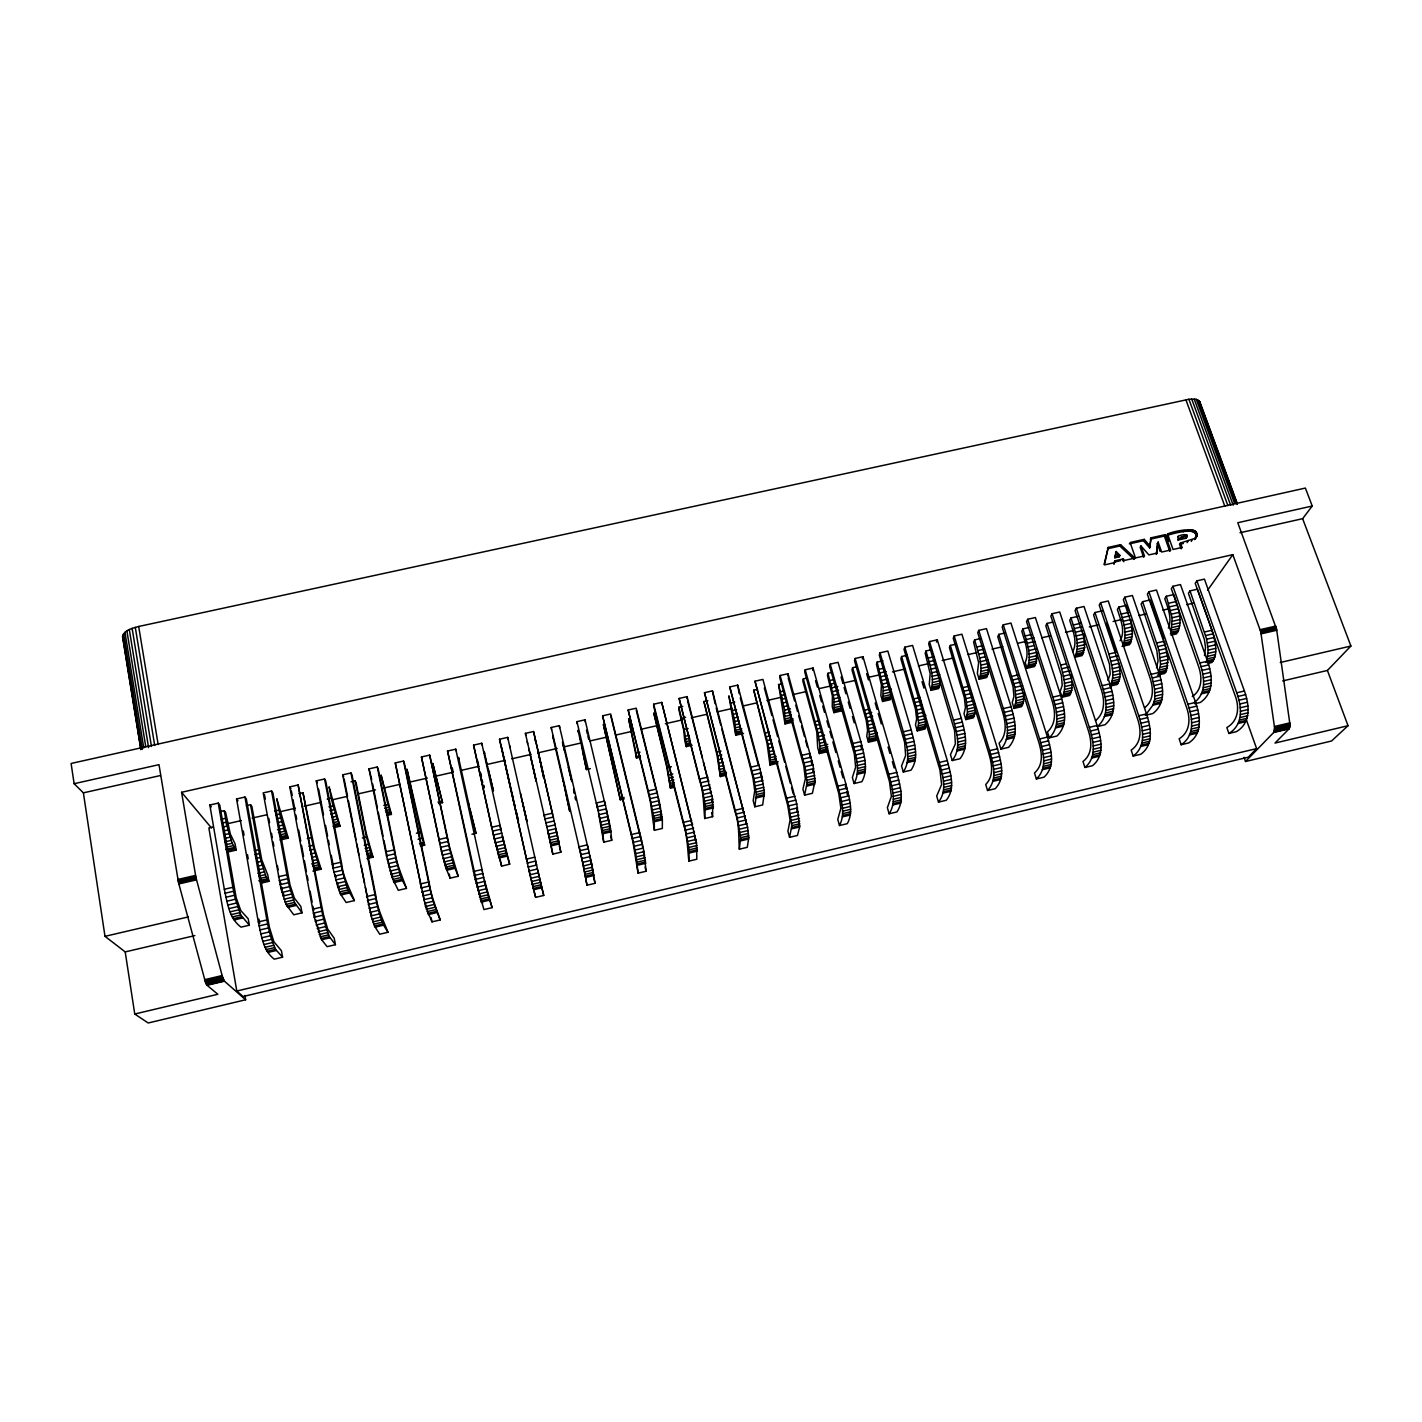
<?xml version="1.0" encoding="UTF-8"?>
<svg xmlns="http://www.w3.org/2000/svg" width="1422" height="1422" viewBox="0 0 1422 1422"><rect width="100%" height="100%" fill="white"/><g stroke="black" fill="none" stroke-linecap="round" stroke-linejoin="round"><path stroke-width="1.5" d="M660.803 817.97L660.608 811.198M792.712 722.127L784.997 723.905L784.535 710.147L778.563 684.533L782.456 683.644M661.71 702.397L696.513 842.677L696.833 859.244L688.852 861.128C687.501 848.881 687.448 836.189 683.484 824.12L653.711 706.343L653.676 704.21L661.71 702.397L692.336 825.044M1028.977 654.12L1036.567 652.396L1036.514 661.141L1034.558 666.527L1027.039 668.251C1032.532 655.649 1026.471 641.286 1022.951 628.897L1028.639 627.6M662.368 819.836L662.332 828.457L654.387 830.306L650.298 801.368L628.168 710.005L636.221 708.192L659.115 800.675L662.368 819.836L654.28 821.738L654.387 830.306M889.123 813.775C897.104 801.635 891.754 787.041 888.803 774.279L855.137 658.457L862.976 656.68L896.784 772.395C899.77 785.193 905.103 799.857 896.909 811.944L889.123 813.775L887.364 807.696L891.398 796.373L889.514 781.833L854.515 660.715L855.137 658.457M1187.299 535.881L1178.909 538.689L1178.056 540.058L1178.109 536.396C1179.922 534.814 1191.316 532.717 1185.557 538.369L1178.056 540.058M1228.892 733.45C1243.735 724.562 1241.708 706.485 1236.731 692.798L1196.897 580.851L1204.434 579.127L1244.41 691.003C1249.44 704.725 1251.324 722.874 1236.393 731.672L1228.892 733.45L1226.831 727.566C1239.06 720.581 1239.469 706.361 1234.883 694.949L1195.209 583.304L1196.897 580.851M789.566 837.327L791.823 825.631L788.712 805.883L754.993 681.209L762.921 679.414L796.782 803.981L799.644 826.964L797.44 835.461L789.566 837.327L787.895 831.177L790.081 820.227L787.788 805.705L754.993 681.209M704.725 818.521L705.312 806.47L702.592 790.561L679.112 698.433L687.11 696.62L712.689 799.271L712.635 816.672L704.725 818.521C703.481 806.114 703.943 793.138 699.748 780.891L679.112 698.433M1036.371 778.972C1047.872 768.182 1043.268 751.971 1039.624 738.96L1003.257 624.827L1010.953 623.067L1047.481 737.111C1051.16 750.158 1055.693 766.458 1044.032 777.159L1036.371 778.972L1034.487 772.964C1044.157 764.485 1041.739 751.598 1038.398 740.969L1002.172 627.173L1003.257 624.827M903.308 772.004C911.413 759.65 906.525 744.808 903.326 731.797L880.005 652.822L887.826 651.045L911.235 729.948C914.47 742.977 919.341 757.908 911.022 770.191L903.308 772.004L901.548 766.014L905.654 755.473L904.588 742.231L879.294 655.08L880.005 652.822M1049.329 737.805C1060.776 726.749 1056.777 710.378 1052.867 697.1L1027.697 619.281L1035.376 617.521L1060.652 695.305C1064.598 708.6 1068.509 725.042 1056.919 736.027L1049.329 737.805L1047.427 731.903C1057.008 723.14 1055.177 710.111 1051.605 699.251L1026.542 621.627L1027.697 619.281M670.455 788.144L667.362 767.596L653.764 712.937L666.651 766.547L670.455 788.144L674.384 787.237M711.871 801.706L711.8 799.253M1047.019 623.423L1045.81 625.733L1061.416 675.432L1062.216 685.262L1060.19 691.43L1062.092 697.26C1067.442 687.359 1063.123 675.272 1060.634 665.105L1047.019 623.423L1052.689 622.125M918.452 720.421L926.184 718.625L924.922 729.077L917.261 730.855L918.594 723.318L916.994 709.969L901.601 656.52L907.378 655.204M804.585 795.129L807.127 782.704L804.941 766.742L780.127 675.503L788.037 673.708L812.957 764.876L815.09 780.838L812.389 793.298L804.585 795.129L802.915 789.086L805.332 778.883L803.75 765.676L779.754 677.707L780.127 675.503M1062.092 697.26L1069.628 695.5L1071.797 690.274L1071.975 681.582L1064.367 683.342M1076.116 635.936L1083.671 634.212L1084.666 647.597L1082.124 655.595L1074.659 657.302C1080.827 644.913 1074.659 630.248 1071.015 617.966L1078.551 616.241M932.317 679.609L939.978 677.85L940.013 683.307L938.627 688.586L931.019 690.328C935.036 677.352 929.33 663.523 926.006 650.974L929.846 650.085M682.809 706.325L678.863 707.214L678.809 709.311L683.68 730.179L684.746 740.649L686.275 746.603L692.123 745.27M726.251 775.186L720.367 776.554L717.861 755.953L703.908 701.526L707.836 700.619M819.765 752.042L827.533 750.229L827.124 751.776L819.374 753.589L819.961 746.159L817.988 732.828L803.306 678.898L807.198 678.01M1052.067 613.735L1050.84 616.117L1087.937 729.362C1091.563 740.151 1093.411 753.429 1082.977 761.517L1084.915 767.489C1097.393 757.197 1093.269 740.471 1089.323 727.317L1052.067 613.735L1059.728 611.993L1097.464 726.535L1105.018 724.758C1117.514 714.217 1114.137 697.313 1109.889 683.875L1084.026 606.483L1076.383 608.225L1075.068 610.607L1100.735 687.839C1104.592 698.877 1105.818 712.262 1095.527 720.652M1084.915 767.489L1092.523 765.694C1105.143 755.473 1101.108 738.658 1097.126 725.487L1089.323 727.317M938.484 802.115C947.745 790.383 942.519 775.257 939.373 762.423L904.801 647.188L912.586 645.41L947.301 760.574C950.483 773.408 955.673 788.623 946.234 800.284L938.484 802.115L936.689 796.053L941.613 784.553L939.942 769.995L904.019 649.481L904.801 647.188M1097.464 726.535C1109.818 715.924 1106.352 699.091 1102.139 685.671L1076.383 608.225M1244.037 757.339L1245.512 761.499L1273.65 732.508L1274.574 727.655L1260.745 631.741L1232.803 554.651L181.589 792.285L195.969 877.641L222.454 976.718L224.445 981.18L245.633 999.773L148.208 1022.987L134.752 1014.028L125.207 951.905L104.997 936.334L83.383 792.854L74.122 783.7L71.1 763.472L1305.378 488.066L1312.239 506.019L1302.623 518.675L1240.02 532.752M1111.684 665.034L1119.256 663.274L1120.127 676.623L1117.319 684.444L1109.818 686.168C1115.737 676.499 1111.471 664.145 1108.876 654.013L1094.94 612.509L1102.477 610.802M687.022 698.771L687.11 696.62M1302.623 518.675L1350.9 646.032L1327.419 670.455L1348.038 725.718L1275.001 743.066L1289.043 728.864L1290.038 725.096L1276.583 629.199L1237.78 522.727L1312.239 506.019M686.275 746.603L684.835 732.988L678.863 707.214M842.446 705.721L841.628 710.893L833.932 712.653L833.985 698.806L827.995 673.281L831.87 672.393M952.242 760.539C961.574 748.594 956.864 733.237 953.451 720.154L929.508 641.571L937.276 639.811L961.325 718.341C964.774 731.423 969.431 746.852 959.939 758.744L952.242 760.539L950.447 754.584L955.388 743.866L954.571 730.606L928.655 643.864L929.508 641.571M1123.22 621.29L1130.739 619.565L1132.445 633.714L1130.597 642.94L1123.149 644.646C1127.753 632.399 1122.705 618.872 1118.812 607.087L1126.313 605.381L1128.108 610.607M735.761 735.227L734.818 721.523L728.864 695.838L735.761 735.227L743.528 733.45M967.422 709.08L975.101 707.303L975.03 712.706L973.43 717.826L965.805 719.603L967.493 711.978L966.071 698.646L950.34 645.428L956.082 644.113M1133.174 756.077C1146.523 746.266 1143.004 729.042 1138.738 715.746L1100.61 602.715L1108.236 600.973L1146.505 713.933C1150.825 727.264 1154.22 744.559 1140.746 754.282L1133.174 756.077L1131.183 750.141C1142.31 742.426 1141.137 728.793 1137.209 717.826L1099.224 605.114L1100.61 602.715M839.478 825.524C846.054 812.975 840.758 798.933 837.931 786.188L805.207 669.798L813.082 668.02L845.966 784.304C848.81 797.049 854.124 811.18 847.316 823.658L839.478 825.524L837.771 819.41L840.882 808.265L838.802 793.725L804.745 672.037L805.207 669.798M980.629 665.212L988.254 663.452L988.397 672.197L986.726 677.53L979.171 679.272C983.935 666.456 978.016 652.378 974.621 639.9L980.345 638.602M688.852 861.128L689.137 849.841L685.44 830.11L653.676 704.21M1154.788 699.055L1154.575 689.261L1152.282 677.974L1124.784 597.222L1132.392 595.498L1158.841 672.535C1163.409 686.115 1166.164 703.481 1152.833 713.56L1145.332 715.319L1152.904 705.17L1154.788 699.055L1162.449 697.26M1156.85 642.957L1164.387 641.233L1168.031 659.364L1166.004 671.717L1158.539 673.441L1160.565 664.358L1158.93 650.227L1142.613 601.666L1150.096 599.96L1163.676 639.171M739.351 849.201L740.631 837.7L737.218 817.97L704.477 692.674L712.458 690.879L747.599 827.284L748.772 837.682L747.279 847.316L739.351 849.201C738.48 837.025 739.493 824.156 735.085 812.033L704.477 692.674M1178.625 630.479L1171.195 632.186L1172.101 617.752L1166.342 596.262L1173.808 594.556C1177.772 606.679 1184.064 622.001 1176.492 633.892L1170.946 635.172M854.071 783.54C860.897 770.813 855.955 756.451 852.898 743.493L830.217 664.127L838.073 662.332L860.861 741.644C863.936 754.62 868.878 769.053 861.856 781.709L854.071 783.54L852.365 777.514L855.635 767.151L854.32 753.927L829.666 666.367L830.217 664.127M703.908 701.526L716.972 754.94L720.367 776.554M987.561 790.508C997.995 779.238 993.018 763.578 989.641 750.656L954.162 635.972L961.912 634.212L997.533 748.807C1000.946 761.73 1005.887 777.496 995.276 788.677L987.561 790.508L985.713 784.482C994.529 775.594 991.649 763.116 988.574 752.647L953.238 638.282L954.162 635.972M1129.335 543.879L1143.466 540.716L1149.634 547.897L1151.073 537.818L1165.187 534.672L1170.608 550.03L1169.773 551.38L1164.351 536.041L1165.187 534.672M1149.634 547.897L1151.073 537.818M869.446 737.183L877.196 735.387L876.165 740.4L868.451 742.195L869.411 734.712L867.633 721.363L852.596 667.682L856.471 666.794M1000.928 749.145C1011.362 737.627 1006.954 721.772 1003.31 708.6L978.745 630.39L986.477 628.631L1011.131 706.787C1014.81 719.959 1019.165 735.903 1008.571 747.35L1000.928 749.145L999.079 743.208C1007.843 734.09 1005.514 721.434 1002.208 710.716L977.732 632.719L978.745 630.39M1166.787 535.49L1167.622 534.121C1170.413 531.775 1206.283 523.385 1194.551 539.596C1202.852 524.025 1169.062 534.761 1166.787 535.49L1168.813 541.249M1181.167 744.737C1195.298 735.387 1192.489 717.719 1187.885 704.228L1148.887 591.748L1156.459 590.023L1195.582 702.432C1200.257 715.941 1202.959 733.681 1188.703 742.942L1181.167 744.737L1179.14 738.818C1190.854 731.477 1190.445 717.541 1186.179 706.343L1147.358 594.183L1148.887 591.748M712.458 690.879L715.088 703.677M1015.895 694.558L1023.556 692.781L1023.556 701.455L1021.654 706.645L1014.082 708.405L1016.126 700.726L1014.881 687.377L998.813 634.39L1004.519 633.092M754.798 806.789L756.362 794.56L753.927 778.616L729.77 686.933L737.716 685.137L761.979 776.732L764.378 792.676L762.654 804.959L754.798 806.789L753.18 800.71L754.744 790.685L752.896 777.514L729.77 686.933M1194.32 702.45C1207.242 692.976 1204.203 675.965 1199.866 663.008L1172.919 586.291L1180.473 584.566L1207.527 661.23C1212.433 675.006 1214.459 692.781 1200.399 702.415L1194.8 703.73M1214.228 659.168L1206.78 660.892L1208.185 650.085L1206.656 639.207L1190.018 590.877L1197.466 589.188L1212.059 630.248C1214.886 640.327 1218.974 653.285 1211.935 662.474L1208.22 663.345M883.684 696.247L891.363 694.487L890.261 699.713L882.618 701.473L883.133 687.555L877.143 662.083L882.92 660.768M1157.348 543.471L1156.388 554.402L1158.166 542.102L1157.348 543.471L1160.121 551.416M777.798 763.223L770.013 765.036L770.209 757.695L768.076 744.346L753.749 690.168L757.659 689.279M737.716 685.137L739.173 693.616M1114.812 557.797L1116.234 551.523L1119.985 555.451L1119.221 556.802L1114.812 557.797L1116.234 551.523M1114.972 560.783L1113.977 563.947L1114.972 560.783L1123.273 558.917L1124.678 560.375L1134.952 558.064L1120.572 544.662L1108.236 547.417L1104.112 564.303M753.749 690.168L767.027 743.386L770.013 765.036M140.849 749.732L122.541 636.612C124.176 629.768 132.868 628.204 138.681 626.48L1188.916 399.262L1196.293 399.315L1199.812 401.768L1237.193 503.264M778.563 684.533L784.997 723.905M787.628 675.912L788.037 673.708M803.306 678.898L802.861 681.067L816.779 731.903L817.703 747.617L819.374 753.589M1108.236 547.417L1104.432 564.925L1114.724 562.597M812.602 670.242L813.082 668.02M827.995 673.281L827.462 675.468L832.403 696.122L832.261 706.787L833.932 712.653M1199.599 404.417L1199.812 401.768M852.596 667.682L851.991 669.869L866.265 720.474L867.58 730.304L866.745 736.258L868.451 742.195M862.336 658.937L862.976 656.68M877.143 662.083L876.45 664.305L881.409 684.906L880.893 695.625L882.618 701.473M1204.505 655.56L1205.536 647.579L1204.416 639.58L1188.383 593.276L1190.018 590.877M901.601 656.52L900.855 658.742L915.466 709.134L916.639 718.945L915.501 724.953L917.261 730.855M926.006 650.974L925.171 653.213L930.166 673.744L929.259 684.515L931.019 690.328M936.405 642.104L937.276 639.811M950.34 645.428L949.434 647.685L964.383 697.829L965.431 707.658L964.009 713.72L965.805 719.603M974.621 639.9L973.626 642.175L978.638 662.634L977.358 673.477L979.171 679.272M998.813 634.39L997.764 636.683L1013.033 686.613L1013.957 696.425L1012.233 702.539L1014.082 708.405M1022.951 628.897L1021.814 631.208C1024.515 641.002 1029.883 652.502 1025.191 662.492L1027.039 668.251M1168.369 628.097C1172.35 618.534 1167.889 607.816 1164.778 598.644L1166.342 596.262M1156.548 667.665L1158.041 660.963L1156.833 650.547L1141.119 604.03L1142.613 601.666M1071.015 617.966L1069.735 620.294C1072.543 630.017 1078.018 641.766 1072.757 651.578M1107.489 548.785L1119.807 546.012L1120.572 544.662M1123.273 558.917L1122.509 560.25L1123.895 561.708M1094.94 612.509L1093.589 614.855L1109.533 664.341L1110.191 674.17L1107.898 680.374M1143.466 540.716L1144.266 539.347L1150.451 546.546M1140.977 545.959L1140.177 547.328L1143.626 557.264L1144.443 555.913L1140.977 545.959L1148.887 554.918L1157.206 553.051M1134.952 558.064L1134.152 559.397L1119.807 546.012M1118.812 607.087L1117.39 609.434C1120.323 619.085 1125.869 631.101 1120.074 640.718M1124.784 597.222L1123.327 599.64L1149.58 676.517C1153.206 686.95 1154.771 700.051 1144.603 707.765M1183.228 531.81L1184.082 530.424M1180.438 542.973L1182.038 547.47L1181.167 548.821L1179.567 544.342L1180.438 542.973L1195.44 538.227M1187.477 531.135L1188.348 529.748M1184.953 536.058L1186.037 534.69M1186.232 536.681L1187.103 535.312M1189.805 531.081L1190.676 529.713M1187.192 535.49L1185.557 538.369M1186.09 538.103L1187.263 536.254M1191.405 531.277L1192.294 529.891M1192.454 531.544L1193.342 530.175M1193.289 531.881L1194.178 530.513M1187.086 542.653L1188.045 541.267M1194.018 532.308L1194.907 530.939M1194.587 532.752L1195.458 531.384M1195.12 533.339L1195.991 531.952M1195.547 533.997L1196.435 532.628M1191.298 541.409L1192.169 540.04M1195.92 534.814L1196.809 533.446M1196.151 535.632L1197.04 534.263M1196.222 536.325L1197.111 534.956M1196.169 537.001L1197.057 535.632M1195.28 538.867L1196.897 536.254M1130.597 642.94L1129.441 644.717L1122.011 646.423M1172.919 586.291L1171.319 588.726L1198.159 665.247C1202.052 675.841 1203.012 689.243 1192.276 696.62M1207.633 590.219L1232.803 554.651M1166.004 671.717L1164.76 673.424L1157.295 675.166M1246.241 719.461L1256.621 748.612L1248.303 757.179L243.038 996.538L236.799 991.027L208.874 827.977L213.193 827M1348.038 725.718L1331.579 740.986L1245.512 761.499M134.752 1014.028L217.833 994.28L207.079 985.286L205.39 981.944L178.568 882.831L158.997 764.663L74.122 783.7M236.799 991.027L1256.621 748.612M262.963 941.328L271.513 939.302L275.512 949.327L282.587 957.184L274.25 959.157C262.679 950.358 261.399 934.983 258.306 921.918L236.55 798.951L244.957 797.049L246.326 798.933L269.398 927.322L273.895 941.773L281.432 950.731L282.587 957.184M317.177 928.566L325.691 926.557L329.353 936.618L335.432 944.688L327.131 946.661L321.639 939.764L314.226 917.208L289.768 786.864L298.122 784.98L323.452 914.63L327.718 929.099L334.223 938.271L335.432 944.688M371.071 915.875L379.532 913.884L382.874 923.998L387.957 932.281L379.71 934.218L374.466 925.971L371.071 915.875L342.666 774.848L350.967 772.964L351.981 774.919L375.941 896.162C377.399 909.12 383.549 920.603 387.957 932.281M424.645 903.272L433.052 901.299L440.18 919.927L431.986 921.865L425.516 906.507L395.263 762.921L403.51 761.037L404.346 763.01L429.337 883.666C431.204 896.304 436.252 908.036 440.18 919.927M477.899 890.741L486.253 888.786L492.101 907.645L483.942 909.582L475.215 879.436L447.539 751.029L455.751 749.181L456.409 751.189M539.436 877.41L543.737 895.451L535.614 897.353L530.833 878.281L539.134 876.325L535.65 861.074L527.331 863.03L528.237 867.011L536.556 865.056M591.712 863.954L595.054 883.311L587.002 885.213L583.464 865.909L591.712 863.954L588.975 852.347M638.069 873.144L635.776 853.591L643.988 851.671L641.571 840.402L610.66 713.986L602.59 715.817L632.95 842.02L638.069 873.144L646.086 871.242L643.988 851.671M687.786 841.362L695.945 839.442M739.493 829.186L747.599 827.284M790.899 817.099L798.968 815.197M842.002 805.065L850.018 803.181M892.82 793.12L900.784 791.236M943.337 781.229L951.265 779.363M993.551 769.409L1001.443 767.56M1043.499 757.659L1051.338 755.811M1093.145 745.981L1100.948 744.133M1142.506 734.356L1150.256 732.526M1191.6 722.803L1199.315 720.99M1240.411 711.32L1248.072 709.525M264.03 944.528L272.58 942.519M318.173 931.783L326.669 929.775M372.013 919.11L380.456 917.119M425.516 906.507L433.923 904.516M478.716 893.976L487.053 892.003M531.597 881.516L539.88 879.56L537.8 870.335M584.158 869.144L592.405 867.207M636.416 856.844L644.61 854.906M688.372 844.597L696.513 842.677M740.009 832.439L748.114 830.537M791.361 820.352L799.431 818.45M842.411 808.318L850.427 806.434M893.176 796.373L901.139 794.489M943.639 784.482L951.549 782.615M993.8 772.679L1001.675 770.813M1043.695 760.93L1051.516 759.081M1093.287 749.252L1101.072 747.403M1142.595 737.627L1150.345 735.814M1191.636 726.091L1199.333 724.278M1240.393 714.608L1248.054 712.795M265.079 947.319L273.611 945.31M319.15 934.574L327.629 932.565M372.902 921.9L381.345 919.91M426.333 909.316L434.723 907.325M479.445 896.784L487.782 894.829M532.255 884.342L540.538 882.387L539.88 879.56M584.744 871.97L592.992 870.033M636.932 859.67L645.126 857.75M688.817 847.459L696.958 845.539M740.4 835.301L748.487 833.381M791.681 823.214L799.715 821.312M842.659 811.198L850.658 809.314M893.336 799.253L901.299 797.387M943.746 787.379L951.656 785.513M993.836 775.577L1001.71 773.71M1043.659 763.827L1051.48 761.979M1093.198 752.149L1100.966 750.318M1142.453 740.542L1150.185 738.729M1191.423 729.006L1199.101 727.193M1240.108 717.541L1247.752 715.728M266.074 949.594L274.606 947.585M320.057 936.867L328.535 934.876M373.719 924.211L382.145 922.22M427.08 911.626L435.452 909.653M480.103 899.131L488.421 897.158M532.823 886.706L541.089 884.751L543.737 895.451M585.224 874.334L593.454 872.397M637.34 862.052L645.517 860.132M689.137 849.841L697.26 847.921M740.631 837.7L748.719 835.798M791.823 825.631L799.857 823.729M842.731 813.615L850.712 811.731M893.336 801.688L901.281 799.822M943.657 789.814L951.549 787.966M993.676 778.03L1001.532 776.181M1043.428 766.298L1051.231 764.449M1092.878 754.638L1100.646 752.807M1142.062 743.031L1149.776 741.218M1190.961 731.512L1198.622 729.699M1239.575 720.047L1247.201 718.252M267.016 951.318L275.512 949.327M320.892 938.609L329.353 936.618M374.466 925.971L382.874 923.998M427.72 913.422L436.074 911.449M480.654 900.926L488.955 898.971M533.268 888.519L541.533 886.564M585.58 876.165L593.792 874.228M637.589 863.901L645.748 861.981M689.297 851.707L697.42 849.787M740.702 839.584L748.772 837.682M791.805 827.515L799.839 825.631M842.624 815.535L850.605 813.651M893.14 803.608L901.068 801.741M943.373 791.77L951.265 789.903M993.32 779.985L1001.159 778.136M1042.966 768.271L1050.769 766.422M1092.345 756.628L1100.095 754.798M1141.439 745.039L1149.154 743.226M1190.25 733.521L1197.911 731.708M1238.793 722.074L1246.419 720.279M267.851 952.456L276.348 950.465M321.639 939.764L330.082 937.773M375.088 927.162L383.478 925.171M428.235 914.613L436.572 912.64M481.063 902.152L489.364 900.197M533.588 889.745L541.835 887.808M585.793 877.427L593.987 875.49M637.714 865.18L645.855 863.261M689.315 853.004L697.42 851.085M740.631 840.9L748.683 838.998M791.627 828.866L799.644 826.964M842.357 816.886L850.32 815.019M892.785 804.994L900.695 803.128M942.91 793.156L950.785 791.307M992.769 781.389L1000.59 779.54M1042.326 769.693L1050.111 767.862M1091.616 758.068L1099.348 756.237M1140.622 746.497L1148.318 744.684M1189.343 734.996L1196.986 733.201M1237.798 723.567L1245.405 721.772M204.697 979.669L222.116 975.545M1274.432 726.5L1289.878 722.838M205.035 980.842L222.454 976.718M1274.574 727.655L1290.003 723.994M205.39 981.944L222.792 977.821M1274.61 728.757L1290.038 725.096M205.746 982.922L223.147 978.798M1274.574 729.753L1290.003 726.109M206.101 983.757L223.503 979.634M1274.467 730.659L1289.878 726.998M206.439 984.433L223.841 980.327M1274.272 731.423L1289.683 727.78M206.777 984.966L224.161 980.842M1273.988 732.046L1289.399 728.402M207.079 985.286L224.445 981.18M1273.65 732.508L1289.043 728.864M232.23 916.977L240.727 914.986L249.348 925.189L241.029 927.144C229.084 918.257 227.307 902.703 224.321 889.283L209.834 805.03L218.259 803.11L219.717 804.976L236.176 897.673L240.798 910.595L248.228 918.808L249.348 925.189M286.035 904.41L294.478 902.437L302.015 912.853L293.75 914.79L286.035 904.41L281.005 888.626L263.194 792.907L271.566 791.005L272.864 792.889L290.052 885.142L294.39 898.1L300.842 906.507L302.015 912.853M339.538 891.914L347.928 889.941L354.38 900.588L346.168 902.508L340.32 893.727L337.725 886.724L332.997 868.184L316.253 780.856L324.572 778.972L325.691 780.891L341.707 863.972C343.022 877.25 349.812 888.786 354.38 900.588M392.721 879.489L401.057 877.534L406.461 888.395L398.267 890.296L391.921 877.125L386.464 855.76L368.991 768.875L377.274 766.991L378.199 768.964L394.943 851.618C396.649 864.576 402.302 876.379 406.461 888.395M445.584 867.136L453.885 865.198L458.222 876.272L450.081 878.174L445.584 867.136L441.424 851.316L421.445 756.966L429.675 755.1L449.779 847.992L458.222 876.272M498.144 854.871L506.392 852.933L509.68 864.203L501.593 866.105L494.287 839.016L492.492 831.159L500.793 829.222L499.922 825.347L491.639 827.284L473.579 745.128L481.756 743.262L482.342 745.288M555.931 829.008L560.855 852.222L552.82 854.107L550.385 842.659L558.579 840.74L554.722 823.605M610.482 828.617L611.744 840.295L603.746 842.18L602.324 830.537L610.482 828.617L610.056 826.218L604.563 801.084L596.369 802.986L598.164 810.736L606.376 808.834M654.28 821.738L653.978 818.468L662.083 816.566M705.312 806.47L713.382 804.585M756.362 794.56L764.378 792.676M807.127 782.704L815.09 780.838M857.59 770.92L865.5 769.053M907.751 759.188L915.626 757.357M957.646 747.545L965.467 745.715M1007.256 735.956L1015.041 734.143M1056.564 724.438L1064.314 722.625M1105.605 712.973L1113.302 711.178M1154.38 701.597L1162.041 699.802M1202.87 690.257L1210.477 688.479M233.226 918.754L241.704 916.763M286.924 906.205L295.367 904.232M340.32 893.727L348.71 891.772M393.414 881.32L401.751 879.365M446.188 868.984L454.471 867.047M498.642 856.737L506.872 854.8M550.794 844.544L558.988 842.624L558.579 840.74M602.644 832.421L610.785 830.519M654.209 820.37L662.297 818.485M705.454 808.407L713.506 806.523M756.415 796.498L764.414 794.631M807.074 784.66L815.037 782.793M857.448 772.875L865.358 771.044M907.538 761.179L915.413 759.348M957.344 749.536L965.165 747.723M1006.865 737.965L1014.633 736.152M1056.102 726.464L1063.834 724.651M1105.054 715.017L1112.751 713.222M1153.74 703.641L1161.383 701.864M1202.159 692.336L1209.749 690.559M234.132 919.945L242.593 917.972M287.724 907.414L296.149 905.441M341.013 894.953L349.385 892.998M394.001 882.582L402.319 880.627M446.668 870.264L454.933 868.327M499.033 858.017L507.245 856.097M551.078 845.859L559.255 843.939L558.988 842.624M602.839 833.754L610.962 831.852M705.436 809.776L713.471 807.892M756.308 797.884L764.289 796.018M806.878 786.064L814.824 784.215M857.164 774.315L865.056 772.466M907.147 762.619L915.004 760.788M956.864 750.994L964.667 749.181M1006.296 739.44L1014.046 737.627M1055.444 727.957L1063.158 726.162M1104.307 716.528L1111.986 714.751M1152.904 705.17L1160.53 703.392M1201.235 693.883L1208.824 692.105M125.207 951.905L194.832 935.605M1282.68 680.925L1327.419 670.455M258.306 921.918L266.874 919.91L244.957 797.049M312.573 909.209L321.088 907.218L298.122 784.98M366.52 896.571L374.981 894.598L350.967 772.964M420.148 884.022L428.573 882.049L403.51 761.037M473.455 871.526L481.827 869.571L483.053 874.103M526.442 859.119L534.761 857.182M602.59 715.817L631.51 834.518L639.722 832.599M683.573 822.325L691.732 820.423M735.316 810.22L743.439 808.318M786.775 798.169L794.862 796.267M837.931 786.188L845.966 784.304M888.803 774.279L896.784 772.395M939.373 762.423L947.301 760.574M989.641 750.656L997.533 748.807M1039.624 738.96L1047.481 737.111M1138.738 715.746L1146.505 713.933M1187.885 704.228L1195.582 702.432M1236.731 692.798L1244.41 691.003M259.071 925.918L267.638 923.909L266.874 919.91M313.355 913.191L321.887 911.182L321.088 907.218M367.338 900.535L375.799 898.544L374.981 894.598M420.983 887.968L429.408 885.995L428.573 882.049M474.308 875.454L482.68 873.499L483.587 877.481L475.215 879.436M580.034 850.676L588.299 848.738L587.393 844.846L579.127 846.783L582.682 862.354L590.948 860.399M631.51 834.518L632.435 838.393L640.647 836.474M684.515 826.182L692.692 824.262M736.294 814.042L744.417 812.14M787.77 801.99L795.858 800.088M838.962 789.992L846.979 788.108M889.834 778.065L897.815 776.181M940.422 766.209L948.367 764.343M990.725 754.407L998.617 752.558M1040.726 742.693L1048.583 740.844M1090.443 731.032L1098.264 729.202M1139.893 719.443L1147.643 717.63M1189.041 707.925L1196.755 706.112M1237.922 696.46L1245.583 694.665M259.924 929.952L268.509 927.944L267.638 923.909M314.226 917.208L322.758 915.217L321.887 911.182M368.209 904.552L376.688 902.561L375.799 898.544M421.872 891.967L430.297 889.976L429.408 885.995M580.94 854.64L589.223 852.702L588.299 848.738M635.776 853.591L633.341 842.339L641.571 840.402M685.44 830.11L693.616 828.191M737.218 817.97L745.341 816.05M788.712 805.883L796.782 803.981M839.887 793.867L847.921 791.983M890.776 781.94L898.775 780.056M941.382 770.066L949.309 768.2M991.685 758.264L999.577 756.415M1041.686 746.532L1049.543 744.684M1091.421 734.854L1099.224 733.023M1140.853 723.265L1148.621 721.434M1190.018 711.729L1197.733 709.916M1238.9 700.246L1246.579 698.451M260.884 933.934L269.451 931.925L271.513 939.302M315.186 921.189L323.701 919.181L325.691 926.557M369.151 908.516L377.612 906.525L379.532 913.884M422.796 895.913L431.204 893.94L433.052 901.299M476.121 883.382L484.493 881.427L483.711 877.036M538.316 872.77L529.997 874.726L529.126 870.939L537.445 868.984M581.829 858.55L590.094 856.613M634.212 846.25L642.442 844.33M686.293 834.021L694.469 832.101M738.071 821.863L746.212 819.943M789.548 809.776L797.635 807.874M840.722 797.76L848.756 795.858M891.612 785.797L899.593 783.931M942.182 773.923L950.127 772.057M992.485 762.103L1000.377 760.255M1042.486 750.372L1050.325 748.523M1092.203 738.693L1100.006 736.863M1141.635 727.069L1149.385 725.256M1190.783 715.533L1198.497 713.72M1239.646 704.05L1247.325 702.255M261.897 937.756L270.464 935.747M316.164 924.993L324.678 923.002M370.111 912.32L378.572 910.329M423.72 899.717L432.146 897.744M477.028 887.186L485.382 885.213L486.253 888.786M635.03 850.036L643.259 848.099M687.093 837.807L695.269 835.887M738.836 825.631L746.959 823.729M790.294 813.544L798.364 811.642M841.433 801.51L849.467 799.626M892.287 789.566L900.268 787.681M942.839 777.674L950.785 775.808M993.107 765.854L1000.999 764.005M1043.09 754.104L1050.929 752.256M1092.789 742.426L1100.575 740.595M1142.186 730.801L1149.936 728.988M1191.316 719.265L1199.03 717.452M1240.162 707.783L1247.823 705.97M259.959 878.458L266.198 877.001L268.936 881.32L260.688 883.24M312.538 866.265L318.724 864.825L321.141 869.197L312.947 871.117M366.858 853.68L370.964 852.72L373.044 857.164L366.929 858.586M670.224 783.362L674.188 782.438M720.456 771.719L724.402 770.795M770.386 760.13L776.27 758.779M820.05 748.63L827.853 746.817M918.541 725.789L926.255 724.011M967.369 714.484L975.03 712.706M1015.93 703.215L1023.556 701.455M1064.225 692.034L1071.797 690.274M1112.235 680.889L1119.772 679.147M1159.997 669.833L1167.498 668.091M1207.491 658.813L1214.939 657.088M258.822 880.733L267.105 878.814M313.373 868.095L319.541 866.656M367.587 855.511L371.693 854.569M419.454 843.477L423.525 842.535L424.663 845.183L420.61 846.126M670.42 785.282L674.384 784.375M720.563 773.657L726.464 772.288M770.422 762.103L776.288 760.734M819.996 750.603L827.782 748.79M869.286 739.173L877.036 737.378M918.31 727.797L926.006 726.02M967.067 716.492L974.71 714.715M1015.539 705.241L1023.147 703.481M1063.745 694.06L1071.317 692.318M1111.684 682.951L1119.221 681.209M1159.374 671.895L1166.858 670.153M224.321 889.283L232.87 887.292L218.259 803.11M278.428 876.734L286.924 874.761L271.566 791.005M332.197 864.256L340.64 862.301L324.572 778.972M385.664 851.849L394.054 849.912L377.274 766.991M438.794 839.531L447.148 837.594L429.675 755.1M552.394 813.188L544.146 815.09L545.177 819.747M628.168 710.005L648.272 790.952L656.413 789.05M699.873 778.972L707.978 777.105M751.172 767.08L759.224 765.214M802.186 755.242L810.202 753.393M852.898 743.493L860.861 741.644M903.326 731.797L911.235 729.948M953.451 720.154L961.325 718.341M1003.31 708.6L1011.131 706.787M1052.867 697.1L1060.652 695.305M1102.139 685.671L1109.889 683.875M1151.145 674.312L1158.841 672.535M1199.866 663.008L1207.527 661.23M261.719 881.498L267.923 880.058M314.102 869.357L320.27 867.918M368.227 856.791L372.315 855.848M419.988 844.792L424.058 843.85M624.205 798.88L620.241 799.786L620.134 798.346L624.116 797.422M670.473 786.668L674.419 785.762M720.527 775.061L726.411 773.692M770.28 763.525L778.101 761.712M868.984 740.631L876.699 738.836M917.919 729.273L925.598 727.495M966.569 717.986L974.212 716.208M1014.97 706.752L1022.56 704.992M1063.087 695.589L1070.642 693.847M1110.938 684.497L1118.456 682.756M1205.874 662.474L1213.304 660.75M471.944 834.216L475.979 833.274L469.918 808.976M225.067 893.229L233.617 891.256L232.87 887.292M279.192 880.68L287.688 878.707L286.924 874.761M332.997 868.184L341.44 866.229L340.64 862.301M386.464 855.76L394.872 853.822L394.054 849.912M439.629 843.424L447.983 841.486L447.148 837.594M597.276 806.825L605.47 804.923M648.272 790.952L649.196 794.774L657.355 792.872M700.833 782.775L708.92 780.909M752.149 770.866L760.201 769M803.181 759.01L811.198 757.162M853.911 747.243L861.874 745.395M904.356 735.53L912.284 733.681M954.518 723.887L962.392 722.056M1004.376 712.298L1012.215 710.485M1053.969 700.797L1061.754 698.984M1103.276 689.35L1111.009 687.555M1152.282 677.974L1159.979 676.179M1201.039 666.651L1208.682 664.874M225.92 897.246L234.47 895.273L233.617 891.256M280.045 884.68L288.542 882.707L287.688 878.707M333.868 872.166L342.311 870.211L341.44 866.229M387.353 859.741L395.743 857.786L394.872 853.822M440.518 847.388L448.872 845.432L447.983 841.486M493.381 835.087L501.682 833.168L500.793 829.222M545.924 822.876L554.171 820.974L553.282 817.046L545.035 818.948L546.812 826.786L555.06 824.867L554.065 820.725M653.978 818.468L650.103 798.666L658.262 796.782M701.739 786.668L709.845 784.784M753.073 774.741L761.125 772.875M804.105 762.885L812.122 761.019M854.853 751.083L862.816 749.234M905.299 739.369L913.226 737.52M955.46 727.708L963.334 725.878M1005.336 716.119L1013.157 714.306M1054.928 704.601L1062.714 702.788M1104.236 693.136L1111.968 691.341M1153.26 681.742L1160.956 679.947M1201.999 670.42L1209.66 668.642M226.88 901.228L235.43 899.237L240.727 914.986M281.005 888.626L289.484 886.653L294.478 902.437M334.792 876.112L343.235 874.157L347.928 889.941M388.277 863.669L396.667 861.714L401.057 877.534M441.424 851.316L449.779 849.361L453.885 865.198M494.287 839.016L502.57 837.078L501.735 832.883M605.417 805.759L585.029 719.816L576.941 721.647L599.053 814.646L607.247 812.726M650.974 802.559L659.115 800.675M702.592 790.561L710.698 788.677M753.927 778.616L761.979 776.732M804.941 766.742L812.957 764.876M855.671 754.94L863.634 753.091M906.116 743.208L914.026 741.36M956.259 731.548L964.134 729.717M1006.136 719.941L1013.957 718.128M1055.711 708.405L1063.496 706.592M1105.001 696.94L1112.751 695.145M1154.024 685.546L1161.721 683.751M1202.763 674.206L1210.406 672.428M227.911 905.032L236.443 903.041M282 892.447L290.479 890.456M335.77 879.916L344.213 877.961M389.219 867.473L397.609 865.518M442.349 855.102L450.685 853.164M495.158 842.802L503.459 840.882L506.392 852.933M547.683 830.572L555.913 828.653M602.324 830.537L599.871 818.414L608.065 816.512M651.774 806.345L659.915 804.443M703.375 794.329L711.462 792.445M754.673 782.384L762.725 780.5M805.67 770.511L813.668 768.644M856.382 758.69L864.327 756.842M906.792 746.959L914.702 745.11M956.917 735.281L964.774 733.45M1006.758 723.674L1014.579 721.861M1056.297 712.138L1064.083 710.325M1105.569 700.673L1113.302 698.877M1154.575 689.261L1162.254 687.466M1203.279 677.921L1210.922 676.143M104.997 936.334L188.326 916.923M1280.298 662.492L1350.9 646.032M228.995 908.605L237.527 906.614M283.031 896.002L291.51 894.029M336.747 883.489L345.19 881.533M390.161 871.046L398.533 869.091M443.237 858.675L451.574 856.737M496.011 846.374L504.295 844.437M550.385 842.659L548.483 834.145L556.713 832.226M600.635 821.987L608.829 820.085M652.502 809.9L660.626 807.998M704.05 797.884L712.138 796M755.295 785.939L763.347 784.073M806.256 774.066L814.255 772.199M856.933 762.263L864.878 760.397M907.289 750.514L915.199 748.665M957.379 738.836L965.236 737.005M1007.185 727.246L1014.988 725.416M1056.688 715.693L1064.474 713.88M1105.925 704.228L1113.657 702.415M1154.877 692.816L1162.556 691.021M1203.563 681.476L1211.206 679.68M230.08 911.84L238.612 909.849M284.062 899.237L292.541 897.264M337.725 886.724L346.15 884.768M391.068 874.281L399.44 872.344M444.091 861.928L452.409 859.972M496.811 849.627L505.077 847.69M549.212 837.398L557.442 835.478M601.31 825.24L609.487 823.338M653.107 813.171L661.248 811.269M704.601 801.155L712.689 799.271M755.811 789.21L763.845 787.344M806.701 777.336L814.699 775.47M857.324 765.534L865.251 763.685M907.627 753.802L915.537 751.954M957.664 742.124L965.52 740.293M1007.416 730.517L1015.219 728.704M1056.866 718.981L1064.634 717.168M1106.049 707.516L1113.764 705.721M1154.948 696.105L1162.627 694.309M1203.581 684.764L1211.206 682.987M231.182 914.648L239.678 912.657M285.075 902.063L293.536 900.09M338.667 889.568L347.075 887.595M391.921 877.125L400.293 875.17M444.873 864.772L453.191 862.834M497.522 852.471L505.788 850.552M549.852 840.26L558.064 838.34M601.879 828.119L610.056 826.218M653.605 816.05L661.728 814.148M705.028 804.034L713.097 802.15M756.166 792.107L764.183 790.223M807.003 780.234L814.966 778.385M857.537 768.449L865.465 766.582M907.787 756.717L915.679 754.869M957.753 745.057L965.591 743.226M1007.434 733.45L1015.237 731.637M1056.83 721.914L1064.58 720.119M1105.943 710.449L1113.657 708.654M1203.35 687.715L1210.975 685.937M254.449 850.694L258.626 849.734L250.556 804.71L246.415 805.652M307.294 838.536L311.436 837.576L302.993 792.765L298.869 793.707M765.374 733.077L769.32 732.17M815.286 721.594L819.196 720.687M864.914 710.165L868.806 709.276M914.257 698.806L920.052 697.473M963.316 687.519L969.093 686.186M1012.109 676.285L1017.85 674.952M1060.634 665.105L1066.34 663.79M1108.876 654.013L1116.448 652.254M1204.576 631.972L1212.059 630.248M255.196 854.551L259.373 853.591L258.626 849.734M766.334 736.774L770.28 735.867M816.264 725.256L820.192 724.367M865.909 713.826L871.757 712.475M915.27 702.45L921.083 701.117M964.365 691.145L970.142 689.812M1013.175 679.894L1018.916 678.561M1061.701 668.713L1069.326 666.954M1109.978 657.586L1117.55 655.844M1157.97 646.53L1165.507 644.788M1205.714 635.527L1213.197 633.803M256.031 858.461L260.208 857.502L259.373 853.591M308.894 846.268L313.053 845.308L311.436 837.576M717.026 752.149L720.99 751.225M767.24 740.56L771.186 739.653M817.17 729.042L821.098 728.135M866.816 717.595L872.664 716.244M916.195 706.201L922.007 704.868M965.289 694.878L971.066 693.545M1014.099 683.627L1019.841 682.293M1062.643 672.428L1070.268 670.669M1110.92 661.301L1118.492 659.541M1158.93 650.227L1166.467 648.485M1206.656 639.207L1214.157 637.483M177.892 879.471L195.525 875.401M1260.105 629.679L1275.712 626.089M178.088 880.591L195.721 876.503M256.973 862.354L261.133 861.394L266.198 877.001M309.818 850.143L313.978 849.201L318.724 864.825M362.379 838.02L366.503 837.06L370.964 852.72M667.362 767.596L671.362 766.689M717.861 755.953L721.825 755.029M768.076 744.346L772.004 743.439M817.988 732.828L821.916 731.921M867.633 721.363L871.526 720.474M916.994 709.969L922.807 708.636M966.071 698.646L971.848 697.313M1014.881 687.377L1022.542 685.6M1063.407 676.161L1069.131 674.846M1159.677 653.942L1167.213 652.2M1207.402 642.922L1214.903 641.198M1260.443 630.693L1276.049 627.084M178.319 881.711L195.969 877.641M1260.745 631.741L1276.352 628.133M178.568 882.831L196.218 878.76M1260.976 632.808L1276.583 629.199M178.852 883.951L196.503 879.863M1261.154 633.857L1276.76 630.248M257.951 866.105L262.128 865.145M310.778 853.893L314.937 852.933M718.608 759.65L722.572 758.744M768.804 748.061L772.733 747.154M818.699 736.525L824.564 735.174M868.309 725.06L874.157 723.709M917.634 713.666L923.447 712.315M966.693 702.326L972.47 700.993M1015.486 691.056L1023.147 689.279M1063.994 679.84L1071.601 678.081L1071.033 674.401M1112.235 668.696L1119.807 666.936M1160.21 657.604L1167.729 655.862M1207.918 646.583L1215.401 644.841M258.982 869.624L263.159 868.664M311.774 857.413L315.915 856.471M364.245 845.29L368.369 844.33M416.415 833.221L420.521 832.261L423.525 842.535M668.838 774.83L672.819 773.906M719.265 763.17L723.229 762.245M769.409 751.563L773.337 750.656M819.268 740.044L823.178 739.138M868.842 728.579L874.672 727.229M918.132 717.168L925.864 715.373M967.156 705.827L974.852 704.05M1112.573 672.197L1120.145 670.437M1160.512 661.106L1168.031 659.364M1208.185 650.085L1215.668 648.361M257.951 873.321L264.19 871.864M312.751 860.63L316.893 859.67M365.17 848.49L369.293 847.548M669.424 778.065L673.406 777.141M719.799 766.405L723.745 765.48M769.889 754.815L773.817 753.891M819.694 743.279L825.542 741.928M869.215 731.815L875.045 730.464M1016.108 697.811L1023.751 696.033M1064.527 686.595L1072.135 684.835M1112.679 675.45L1120.252 673.708M1160.565 664.358L1168.084 662.634M1208.202 653.338L1215.668 651.614M258.982 876.112L265.221 874.672M311.631 863.918L317.835 862.479M366.058 851.316L370.164 850.356M418.086 839.264L422.174 838.305M669.886 780.927L673.868 780.003M720.19 769.266L724.136 768.36M770.209 757.695L776.11 756.326M819.961 746.159L827.764 744.364M869.411 734.712L877.178 732.917M918.594 723.318L926.309 721.523M967.493 711.978L975.172 710.2M1016.126 700.726L1023.751 698.949M1064.491 689.51L1072.081 687.75M1112.573 678.383L1120.127 676.623M1160.405 667.291L1167.906 665.549M1207.953 656.271L1215.437 654.547M222.116 823.089L226.276 822.147L224.232 810.7L220.072 811.642M274.819 811.055L278.943 810.113L276.81 798.737L288.222 838.127L280.045 840.011M327.202 799.111L331.308 798.169L329.086 786.828L339.982 826.235L333.886 827.64M681.671 718.199L685.617 717.292M781.513 695.394L785.424 694.505M831.017 684.106L834.91 683.218M880.254 672.855L886.048 671.54M929.188 661.692L934.965 660.377M977.874 650.583L983.597 649.267M1026.275 639.527L1033.883 637.785M1074.428 628.542L1081.982 626.818M1122.296 617.61L1129.815 615.904M1169.897 606.75L1177.38 605.043M226.187 824.031L241.331 820.583M252.138 818.112L267.283 814.646M280.258 811.678L295.403 808.229M304.059 806.256L321.372 802.292M332.179 799.822L347.324 796.373M358.148 793.903L375.444 789.939M384.1 787.966L399.244 784.517M407.901 782.527L427.364 778.083M433.852 776.608L453.316 772.164M461.972 770.191L479.285 766.227M487.942 764.254L505.237 760.308M511.724 758.815L531.206 754.371M537.694 752.896L557.157 748.452M563.645 746.959L580.958 743.013M589.615 741.04L606.91 737.076M615.566 735.103L632.879 731.157M641.535 729.184L656.68 725.718M665.318 723.745L682.631 719.799M691.288 717.826L706.432 714.359M717.239 711.889L732.383 708.423M743.208 705.952L756.184 703.001M766.991 700.531L782.136 697.064M792.961 694.594L805.936 691.625M818.912 688.675L831.906 685.706M842.713 683.235L855.688 680.267M868.682 677.299L879.489 674.846M892.465 671.877L905.458 668.909M918.434 665.94L929.241 663.47M942.217 660.519L953.042 658.048M968.186 654.582L976.843 652.609M991.987 649.143L1002.794 646.672M1017.939 643.224L1026.595 641.251M1041.739 637.785L1050.396 635.812M1065.54 632.346L1074.179 630.373M1089.323 626.924L1097.98 624.933M1113.124 621.485L1121.78 619.512M1139.075 615.548L1145.581 614.073M1162.876 610.127L1169.364 608.634M1186.677 604.688L1193.165 603.195M222.952 826.982L227.111 826.04L226.276 822.147M275.655 814.948L279.796 814.006L278.943 810.113M732.632 710.538L736.56 709.631M782.42 699.162L786.33 698.255M831.923 687.839L837.754 686.506M881.16 676.588L886.955 675.272M930.112 665.407L935.872 664.092M978.798 654.28L984.522 652.982M1027.199 643.224L1034.807 641.482M1075.352 632.221L1082.906 630.497M1170.839 610.411L1178.323 608.687M223.876 830.857L228.053 829.915L232.213 843.246L236.176 850.107L227.964 851.991L226.845 850.658L235.092 848.774M276.579 818.805L280.703 817.863L284.684 831.195L288.222 838.127M328.962 806.825L333.068 805.883L339.982 826.235M733.45 714.306L737.378 713.417M783.238 702.93L787.148 702.041M832.741 691.607L838.553 690.274M881.96 680.356L887.755 679.023M930.895 669.158L936.671 667.842M979.58 658.013L985.304 656.715M1027.982 646.957L1033.67 645.641M1123.984 624.987L1131.485 623.28M1171.586 614.108L1179.051 612.402M224.889 834.607L229.049 833.665M277.557 822.556L281.68 821.614M329.904 810.558L334.028 809.616M684.16 729.468L688.106 728.562M734.196 718.003L738.125 717.115M783.949 706.627L787.859 705.721M833.416 695.287L837.309 694.398M882.618 684.035L888.412 682.702M931.534 672.837L937.294 671.504M980.185 661.692L987.828 659.95M1028.568 650.618L1036.158 648.876M1076.685 639.598L1084.239 637.874M1124.518 628.648L1132.036 626.924M1172.101 617.752L1179.585 616.046M225.938 838.145L230.097 837.185M278.552 826.075L282.694 825.133M330.864 814.095L334.988 813.153M734.818 721.523L738.747 720.634M784.535 710.147L790.401 708.796M833.985 698.806L839.798 697.473M883.133 687.555L888.928 686.222M932.014 676.339L939.693 674.579M1077.041 643.117L1084.595 641.375M1124.855 632.15L1132.356 630.444M1172.403 621.272L1179.869 619.548M224.943 841.842L231.164 840.402M277.503 829.773L283.689 828.368M331.824 817.33L335.93 816.388M383.78 805.403L387.868 804.479L391.423 814.397L387.388 815.339M685.386 736.24L689.332 735.334M735.334 724.776L739.262 723.887M784.997 713.4L790.845 712.049M834.376 702.077L840.189 700.744M883.489 690.808L891.203 689.048M980.878 668.464L988.503 666.722M1029.173 657.391L1036.745 655.666M1077.201 646.388L1084.737 644.646M1124.962 635.438L1132.445 633.714M1172.457 624.542L1179.904 622.836M226.009 844.668L232.213 843.246M278.499 832.617L284.684 831.195M332.748 820.174L336.836 819.232M384.633 808.265L388.704 807.323M685.831 739.138L689.777 738.231M735.707 727.691L739.636 726.784M785.317 716.297L791.147 714.964M834.625 704.992L840.438 703.659M883.666 693.723L891.363 691.963M932.441 682.542L940.102 680.783M980.931 671.415L988.557 669.655M1029.173 660.341L1036.745 658.599M1077.129 649.339L1084.666 647.597M1124.82 638.389L1132.321 636.665M1172.261 627.493L1179.709 625.787M227.04 847.032L233.244 845.61M279.459 834.998L285.626 833.594M333.601 822.574L337.689 821.632M385.415 810.664L389.468 809.74M640.415 757.162L636.487 758.05L636.061 753.109L640.007 752.202M686.151 741.609L690.079 740.702M735.938 730.161L741.804 728.828M785.459 718.803L791.29 717.452M834.714 707.481L840.509 706.165M932.37 685.066L940.013 683.307M980.807 673.939L988.397 672.197M1028.959 662.883L1036.514 661.141M1076.845 651.88L1084.364 650.156M1124.482 640.949L1131.948 639.225M1171.835 630.07L1179.282 628.364M225.938 849.361L234.203 847.476M280.33 836.865L286.497 835.461M334.383 824.458L338.472 823.516M386.091 812.566L390.161 811.642M686.311 743.599L690.239 742.693M736.027 732.17L741.875 730.819M785.459 720.812L793.227 719.034M834.625 709.525L842.339 707.747M883.506 698.291L891.185 696.531M932.121 687.11L939.746 685.368M980.469 676.001L988.059 674.259M1028.55 664.963L1036.087 663.221M1076.365 653.978L1083.866 652.254M1123.913 643.046L1131.379 641.34M281.112 838.18L287.262 836.776M333.032 826.253L339.147 824.849M386.677 813.917L390.73 812.993M437.994 802.132L442.029 801.208L442.58 802.648L438.563 803.572M636.434 756.522L640.362 755.615M686.328 745.057L690.257 744.15M735.956 733.645L741.804 732.294M785.3 722.305L793.049 720.527M834.376 711.018L842.073 709.258M883.169 699.802L890.83 698.042M931.694 688.657L939.32 686.897M979.954 677.565L987.526 675.823M1027.946 666.527L1035.483 664.803M1075.672 655.56L1083.173 653.836M1170.359 633.803L1177.772 632.097M582.576 750.603L586.433 769.569L590.379 768.662M527.544 863.687L499.531 739.227L507.69 737.378L508.187 739.422M525.838 735.405L525.411 733.361L533.534 731.512L553.407 817.828M551.558 729.557L551.203 727.495L559.326 725.647L588.317 849.432M351.021 781.833L355.127 780.909L356.104 782.793L366.129 832.919L373.044 857.164M221.405 819.268L225.565 818.325M730.801 703.108L734.73 702.201M780.554 691.75L784.464 690.861M830.039 680.463L833.932 679.592M879.24 669.247L883.115 668.376M928.175 658.084L933.934 656.768M976.825 646.992L982.566 645.695M1025.226 635.954L1030.914 634.656M1073.343 624.987L1080.898 623.263M1121.194 614.073L1128.713 612.367M1168.777 603.23L1176.261 601.524M1179.567 544.342L1183.335 543.488M83.383 792.854L160.455 775.523M1114.226 562.117L1120.429 560.712M1144.443 555.913L1135.467 557.939L1130.117 542.511L1144.266 539.347M1170.608 550.03L1161.667 552.038L1158.166 542.102M1182.038 547.47L1173.061 549.479L1167.622 534.121M1150.256 539.205L1164.351 536.041M1181.007 536.929L1184.757 536.094M1115.559 556.446L1119.985 555.451M1115.47 552.874L1119.221 556.802M181.589 792.285L211.469 827.977M209.834 805.03L211.327 806.878M224.232 810.7L225.654 812.513L230.311 833.985L235.092 843.886L236.176 850.107M236.55 798.951L237.954 800.835M250.556 804.71L251.89 806.541L261.79 859.99L267.816 875.045L268.936 881.32M289.768 786.864L290.977 788.783M302.993 792.765L314.44 847.85L321.141 869.197M316.253 780.856L317.39 782.775M342.666 774.848L343.715 776.803M368.991 768.875L371.711 779.54M392.276 875.259L392.721 876.183M395.263 762.921L421.57 888.519M426.902 908.16L424.894 902.17M338.685 886.279L339.271 887.63M447.041 867.918L444.962 862.958M372.813 918.488L373.346 919.785M318.581 929.401L319.257 931.09M421.445 756.966L440.145 844.135M480.405 897.602L482.591 903.254M1199.137 400.702L1237.336 504.419M1197.946 399.884L1236.18 503.743M1196.293 399.315L1234.527 503.281M1194.178 399.031L1233.176 505.183M1191.707 399.013L1230.688 505.254M1188.916 399.262L1227.879 505.574M1185.912 399.813L1224.804 506.161M1178.109 536.396L1178.909 538.689M442.029 801.208L432.75 763.241L442.58 802.648M447.539 751.029L479.694 895.736M475.979 833.274L468.051 801.528M1106.672 623.245L1115.755 650.192M459.128 759.348L458.488 757.375L469.278 806.132M391.761 873.908L390.552 870.068M337.352 882.458L338.045 884.537M283.085 892.536L283.849 894.918M499.584 857.822L491.639 827.284M317.124 924.975L317.87 927.34M483.676 785.228L484.12 786.704M922.025 681.725L923.944 688.106M473.579 745.128L492.19 829.062M444.517 861.59L443.433 857.733M866.62 673.637L868.451 679.929M875.188 703.001L877.036 709.294M878.245 713.489L881.32 723.976M888.057 747.065L889.888 753.358M892.341 761.748L894.171 768.04M370.858 912.337L371.551 914.719M841.095 677.068L842.873 683.307M844.081 687.484L845.877 693.723M848.259 702.041L850.054 708.28M852.436 716.599L854.231 722.856M484.706 753.518L484.138 751.545L486.342 760.93M815.57 680.783L817.366 687.11M819.747 695.536L821.543 701.864M822.734 706.076L824.511 712.404M826.893 720.847L828.688 727.175M829.879 731.388L831.657 737.716M832.848 741.928L835.834 752.469M838.216 760.894L839.993 767.222M841.184 771.435L842.979 777.763M788.215 678.01L794.596 701.01M795.769 705.188L797.511 711.462M798.666 715.657L800.408 721.914M801.564 726.109L804.479 736.56M805.634 740.738L807.376 747.012M387.868 804.479L381.078 775.008L391.423 814.397M122.541 636.612L122.914 637.945M764.325 687.964L771.844 715.515M772.999 719.745L777.638 736.685M778.794 740.933L784.571 762.121M785.726 766.351L790.365 783.309M791.521 787.539L793.263 793.903M845.361 786.206L846.108 788.997M740.293 697.829L758.353 765.072M809.705 755.384L810.433 758.157M716.226 707.943L720.705 724.971M721.825 729.237L742.604 808.016M389.184 865.056L389.877 867.669M517.235 815.748L518.515 821.241M281.592 887.115L282.338 889.923M315.666 919.554L316.395 922.345M687.573 700.886L702.344 757.908M703.446 762.121L708.512 781.816M711.587 812.602L712.635 816.672M499.531 739.227L526.904 860.808M501.664 747.545L512.649 796.142M483.48 785.584L484.102 788.001M423.578 897.175L424.254 899.788M743.173 810.131L743.884 812.957M420.521 832.261L406.941 769.106L424.663 845.183M335.201 874.637L335.912 877.445M442.153 852.72L442.811 855.351M369.436 906.916L370.147 909.725M636.292 710.307L655.898 788.819M636.487 758.05L628.595 718.661L636.061 753.109M610.82 716.101L641.784 842.979M656.431 790.952L657.106 793.76M645.073 867.1L646.086 871.242M509.716 745.715L510.196 747.705M516.986 814.77L515.724 809.509M518.283 820.565L515.813 810.22M860.968 746.426L861.643 749.252M620.241 799.786L603.355 724.402L620.134 798.346M481.987 779.469L482.769 782.704M586.468 730.197L587.357 733.876M610.749 836.189L611.744 840.295M268.509 927.944L269.451 931.925M227.111 826.04L228.053 829.915M234.47 895.273L235.43 899.237M580.069 739.547L578.043 730.161L578.31 732.206M603.746 842.18L598.555 813.402M279.796 814.006L280.703 817.863M288.542 882.707L289.484 886.653M260.208 857.502L261.133 861.394M587.801 735.707L588.672 739.422M480.814 773.888L481.436 776.483M484.387 879.934L492.101 907.645M484.493 881.427L485.382 885.213M342.311 870.211L343.235 874.157M313.053 845.308L313.978 849.201M322.758 915.217L323.701 919.181M579.803 737.538L580.709 742.266M562.614 742.444L570.471 775.754M562.454 742.373L564.41 750.674M568.302 767.276L571.235 779.736M593.578 877.054L595.054 883.311M540.538 882.387L541.089 884.751M366.503 837.06L355.127 780.909M376.688 902.561L377.612 906.525M333.068 805.883L331.308 798.169M649.196 794.774L650.103 798.666M570.951 777.834L571.822 781.585M551.203 727.495L583.464 865.909M563.201 781.585L552.66 735.938L552.998 737.965M587.002 885.213L582.576 862.567M524.274 809.74L526.993 821.436L523.243 805.261M530.122 874.903L535.614 897.353M502.57 837.078L503.459 840.882M480.281 772.217L481.134 775.95M430.297 889.976L431.204 893.94M422.227 891.47L422.903 894.367M395.743 857.786L396.667 861.714M387.815 859.35L388.49 862.247M632.435 838.393L633.341 842.339M562.899 779.683L566.347 794.845M514.568 804.532L515.173 807.127M530.833 878.281L528.86 869.482M488.244 769.302L493.452 790.952L487.586 766.494M502.41 835.763L509.68 864.203M448.872 845.432L449.779 849.361M440.802 847.05L441.478 849.929M580.674 741.235L581.562 745.057M563.77 783.451L564.641 787.29M552.749 815.002L533.534 731.512M543.577 777.301L540.964 765.356M559.433 846.019L560.855 852.222M525.411 733.361L544.537 816.903M552.82 854.107L547.719 830.91M522.656 802.666L523.918 808.354M514.995 806.701L513.289 798.968M537.783 751.029L540.36 762.388M528.895 749.145L531.49 760.503M520.505 793.405L523.1 804.834M536.503 864.647L507.69 737.378M528.202 866.602L529.126 870.939M546.492 825.507L548.483 834.145M531.224 759.472L533.126 767.756M512.4 795.289L513.271 799.146M486.608 762.707L487.479 766.547M606.074 808.638L609.096 823.214M581.349 745.075L582.416 748.861M539.862 760.379L540.431 762.974M532.432 764.805L536.094 781.14L533.446 769.32M657.782 796.622L658.422 799.484M573.581 789.263L574.399 792.978M565.138 789.974L569.76 811.518L566.312 795.307M541.16 765.907L543.737 777.816M485.773 758.975L486.964 763.685M501.095 829.986L481.756 743.262M709.187 784.677L709.827 787.521M589.632 855.226L592.103 866.851M477.703 760.823L478.521 764.556M744.577 815.837L745.199 818.699M599.053 814.646L599.871 818.414M581.971 747.865L586.433 769.569M500.224 859.866L501.593 866.105M368.102 901.05L368.76 904.001M760.308 772.804L760.93 775.648M573.777 790.863L574.346 793.458M314.315 913.671L314.973 916.621M811.127 760.983L811.731 763.827M455.751 749.181L482.413 871.224M452.196 767.631L453.103 771.844M280.258 881.267L280.898 884.2M846.801 791.858L847.405 794.702M527.207 741.733L527.633 743.742M575.163 796.498L575.857 799.715M449.21 873.997L450.081 878.174M693.652 830.803L694.22 833.576M386.571 853.556L387.175 856.435M642.389 845.752L642.922 848.383M431.115 917.634L431.986 921.865M659.008 802.257L660.341 809.402M575.288 797.938L575.643 799.715M535.223 739.92L535.632 741.911M372.582 783.895L377.399 807.838M378.27 812.193L383.069 836.154M383.958 840.509L386.144 851.387M344.142 778.954L347.537 796.302M348.39 800.639L356.033 839.638M356.886 843.975L359.002 854.8M361.135 865.643L364.53 882.973M365.383 887.31L367.516 898.153M318.617 789.174L323.505 814.753M325.549 825.418L327.593 836.083M328.411 840.349L329.211 844.615M331.255 855.262L333.299 865.927M710.396 790.294L710.876 792.925M291.386 790.952L292.203 795.307M293.021 799.662L295.047 810.558M295.865 814.913L296.683 819.268M298.709 830.164L300.735 841.042M301.553 845.397L303.579 856.293M304.397 860.648L306.423 871.544M307.241 875.899L308.059 880.254M310.085 891.132L312.129 902.028M312.929 906.383L313.747 910.738M745.75 821.472L746.23 824.085M643.384 850.765L644.308 856.933M264.51 794.791L265.292 799.075M268.794 818.361L269.576 822.645M271.531 833.363L272.295 837.647M273.077 841.931L273.859 846.214M277.361 865.5L278.143 869.784M243.286 830.928L244.051 835.229M247.481 854.586L248.228 858.888M258.893 919.11L259.657 923.411M761.481 778.403L761.943 781.034M694.736 836.189L695.482 840.686M244.868 995.436L245.633 999.773M796.995 809.438L797.44 812.051M138.681 626.48L158.162 744.559M135.286 627.333L154.696 745.43M132.139 628.382L151.461 746.479M129.313 629.573L148.581 747.634M126.914 630.888L145.755 746.71M124.976 632.292L143.764 748.008M123.59 633.75L142.324 749.341M123.874 639.171L124.567 643.508M125.278 647.845L125.971 652.183M126.682 656.52L127.376 660.857M128.087 665.194L128.78 669.531M129.491 673.868L130.184 678.205M130.895 682.542L131.588 686.879M132.299 691.216L132.993 695.554M133.704 699.908L134.397 704.245M135.108 708.583L135.801 712.92M136.512 717.257L137.223 721.594M137.916 725.931L138.627 730.268M122.772 635.19L141.116 748.47M123.27 640.113L140.849 748.736M592.352 868.202L593.045 873.108M559.326 725.647L559.646 727.726M812.691 769.213L813.011 771.613M576.941 721.647L577.208 723.727M609.327 824.618L610.056 832.012M585.029 719.816L585.277 721.896"/></g></svg>
